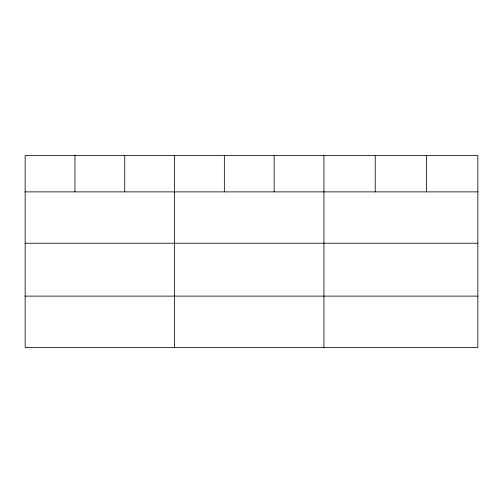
<?xml version="1.0" encoding="UTF-8"?>
<svg xmlns="http://www.w3.org/2000/svg" width="503" height="503" viewBox="0 0 503 503"><rect width="100%" height="100%" fill="white"/><g stroke="black" fill="none" stroke-linecap="round" stroke-linejoin="round"><path stroke-width="0.75" d="M477.85 243.219L477.85 155.553L25.15 155.553L25.15 347.447L477.85 347.447L477.85 243.219L25.15 243.219M25.15 191.882L477.85 191.882M25.15 296.11L477.85 296.11M426.544 155.553L426.544 191.882M375.238 155.553L375.238 191.882M323.932 155.553L323.932 347.447M274.135 155.553L274.135 191.882M224.338 155.553L224.338 191.882M174.541 155.553L174.541 347.447M124.744 155.553L124.744 191.882M74.947 155.553L74.947 191.882"/></g></svg>
